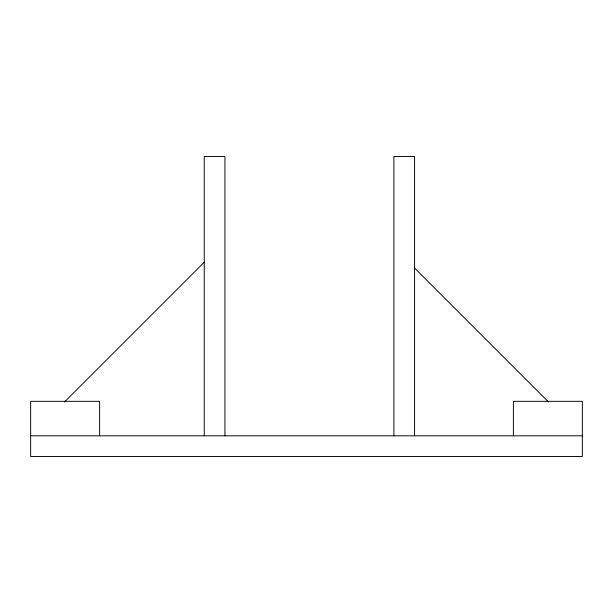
<?xml version="1.0" encoding="UTF-8"?>
<svg xmlns="http://www.w3.org/2000/svg" width="613" height="613" viewBox="0 0 613 613"><rect width="100%" height="100%" fill="white"/><g stroke="black" fill="none" stroke-linecap="round" stroke-linejoin="round"><path stroke-width="0.92" d="M64.426 402.028L204.244 262.211M30.65 435.805L582.35 435.805M414.58 268.034L548.528 401.982M513.388 435.805L513.388 401.323L582.35 401.323L582.35 456.493L30.65 456.493L30.65 401.323L99.612 401.323L99.612 435.805M414.58 435.805L414.58 156.507L393.891 156.507L393.891 435.805M224.933 435.805L224.933 156.507L204.244 156.507L204.244 435.805"/></g></svg>
